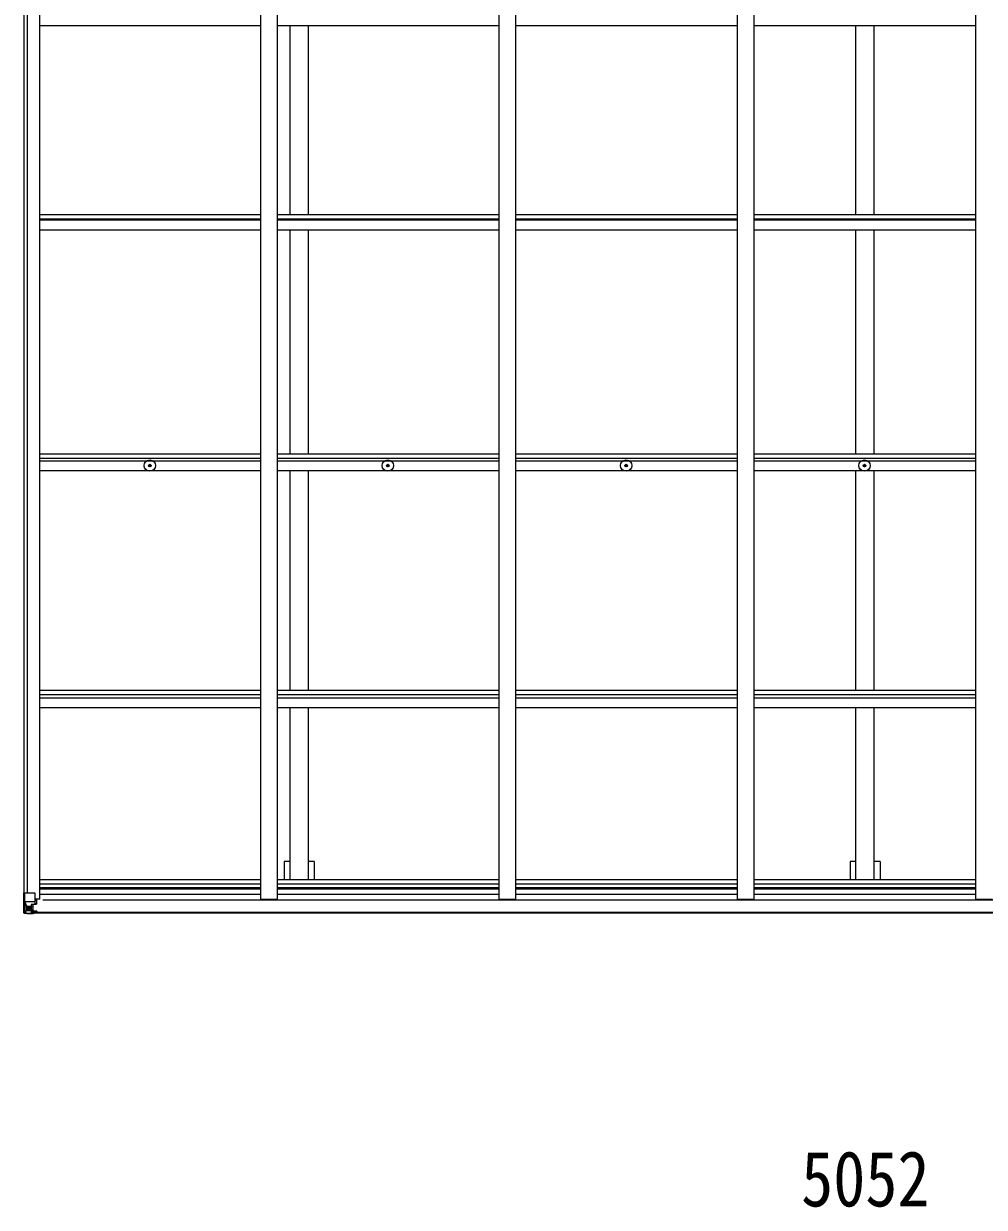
# Model space of a CAD drawing. Units: millimetres at full size, sheet at 1:35; details may follow other scales. Extents: x -9783 to 9892, y -6828 to 6752.
# Drawn here: x 2172 to 5058, y 163 to 3720 of the extents above; entities that cross this region are included whole.
import ezdxf
from ezdxf.enums import TextEntityAlignment as Align

# ---------------------------------------------------------------- set-up
doc = ezdxf.new("R2010")
doc.units = ezdxf.units.MM
doc.header["$LTSCALE"] = 35
for name, color, linetype, lineweight in [('0-1_本体', 4, 'Continuous', 9), ('0-2_部品', 7, 'Continuous', 9), ('0-A_寸法', 6, 'Continuous', 9)]:
    doc.layers.add(name, color=color, linetype=linetype, lineweight=lineweight)
doc.styles.add('ＭＳ ゴシック', font='')
doc.styles.get('ＭＳ ゴシック').set_extended_font_data('MS Gothic')

msp = doc.modelspace()

# ---------------------------------------------------------------- linework, layer by layer
at = {"layer": '0-1_本体'}
for p, q in [((2173.99, 1109), (2173.99, 6376.95)), ((2183.82, 1109), (2183.82, 6376.95)), ((2220.99, 1089.46), (2220.99, 6396.49)), ((2884.99, 1089.46), (2884.99, 6396.49)), ((2934.99, 1089.46), (2934.99, 6396.49)), ((3600.99, 1089.46), (3600.99, 6396.49)), ((3650.99, 1089.46), (3650.99, 6396.49)), ((4316.99, 1089.46), (4316.99, 6396.49)), ((4366.99, 1089.46), (4366.99, 6396.49)), ((5032.99, 1089.46), (5032.99, 6396.49)), ((2220.99, 3714.98), (2884.99, 3714.98)), ((2934.99, 3714.98), (3600.99, 3714.98)), ((2972.49, 3147.45), (2972.49, 3714.98)), ((3027.49, 3147.45), (3027.49, 3714.98)), ((3650.99, 3714.98), (4316.99, 3714.98)), ((4366.99, 3714.98), (5032.99, 3714.98)), ((4672.49, 3147.45), (4672.49, 3714.98)), ((4727.49, 3147.45), (4727.49, 3714.98)), ((2220.99, 3147.45), (2884.99, 3147.45)), ((2220.99, 3134.44), (2884.99, 3134.44)), ((2220.99, 3130.57), (2884.99, 3130.57)), ((2934.99, 3147.45), (3600.99, 3147.45)), ((2934.99, 3134.44), (3600.99, 3134.44)), ((2934.99, 3130.57), (3600.99, 3130.57)), ((3650.99, 3147.45), (4316.99, 3147.45)), ((3650.99, 3134.44), (4316.99, 3134.44)), ((3650.99, 3130.57), (4316.99, 3130.57)), ((4366.99, 3147.45), (5032.99, 3147.45)), ((4366.99, 3134.44), (5032.99, 3134.44)), ((4366.99, 3130.57), (5032.99, 3130.57)), ((2220.99, 3100.69), (2884.99, 3100.69)), ((2934.99, 3100.69), (3600.99, 3100.69)), ((2972.49, 2428.16), (2972.49, 3100.69)), ((3027.49, 2428.16), (3027.49, 3100.69)), ((3650.99, 3100.69), (4316.99, 3100.69)), ((4366.99, 3100.69), (5032.99, 3100.69)), ((4672.49, 2428.16), (4672.49, 3100.69)), ((4727.49, 2428.16), (4727.49, 3100.69)), ((2220.99, 2428.16), (2884.99, 2428.16)), ((2934.99, 2428.16), (3600.99, 2428.16)), ((3650.99, 2428.16), (4316.99, 2428.16)), ((4366.99, 2428.16), (5032.99, 2428.16)), ((2220.97, 2415.24), (2884.99, 2415.24)), ((2220.99, 2406.92), (2884.99, 2406.92)), ((2934.99, 2415.24), (3600.99, 2415.24)), ((2934.99, 2406.92), (3600.99, 2406.92)), ((3650.99, 2415.24), (4316.99, 2415.24)), ((3650.99, 2406.92), (4316.99, 2406.92)), ((4366.99, 2415.24), (5032.99, 2415.24)), ((4366.99, 2406.92), (5032.99, 2406.92)), ((2220.99, 2377.64), (2884.99, 2377.64)), ((2934.99, 2377.64), (3600.99, 2377.64)), ((2972.49, 1717.38), (2972.49, 2377.64)), ((3027.49, 1717.38), (3027.49, 2377.64)), ((3650.99, 2377.64), (4316.99, 2377.64)), ((4366.99, 2377.64), (5032.99, 2377.64)), ((4672.49, 1717.38), (4672.49, 2377.64)), ((4727.49, 1717.38), (4727.49, 2377.64)), ((2220.99, 1717.38), (2884.99, 1717.38)), ((2934.99, 1717.38), (3600.99, 1717.38)), ((3650.99, 1717.38), (4316.99, 1717.38)), ((4366.99, 1717.38), (5032.99, 1717.38)), ((2220.99, 1704.55), (2884.99, 1704.55)), ((2220.99, 1694.39), (2884.99, 1694.39)), ((2934.99, 1704.55), (3600.99, 1704.55)), ((2934.99, 1694.39), (3600.99, 1694.39)), ((3650.99, 1704.55), (4316.99, 1704.55)), ((3650.99, 1694.39), (4316.99, 1694.39)), ((4366.99, 1704.55), (5032.99, 1704.55)), ((4366.99, 1694.39), (5032.99, 1694.39)), ((2220.99, 1665.43), (2884.99, 1665.43)), ((2934.99, 1665.43), (3600.99, 1665.43)), ((2972.49, 1148.33), (2972.49, 1665.43)), ((3027.49, 1148.33), (3027.49, 1665.43)), ((3650.99, 1665.43), (4316.99, 1665.43)), ((4366.99, 1665.43), (5032.99, 1665.43)), ((4672.49, 1148.33), (4672.49, 1665.43)), ((4727.49, 1148.33), (4727.49, 1665.43)), ((3045.19, 1203.16), (3027.49, 1203.16)), ((3045.19, 1203.16), (3045.19, 1148.33)), ((4745.19, 1203.16), (4727.49, 1203.16)), ((4745.19, 1203.16), (4745.19, 1148.33)), ((2220.99, 1148.33), (2884.99, 1148.33)), ((2934.99, 1148.33), (3600.99, 1148.33)), ((3650.99, 1148.33), (4316.99, 1148.33)), ((4366.99, 1148.33), (5032.99, 1148.33)), ((2220.99, 1135.5), (2884.99, 1135.5)), ((2220.99, 1124.16), (2884.99, 1124.16)), ((2220.99, 1120.37), (2884.99, 1120.37)), ((2220.99, 1104.42), (2884.99, 1104.42)), ((2934.99, 1135.5), (3600.99, 1135.5)), ((2934.99, 1124.16), (3600.99, 1124.16)), ((2934.99, 1120.37), (3600.99, 1120.37)), ((2934.99, 1104.42), (3600.99, 1104.42)), ((3650.99, 1135.5), (4316.99, 1135.5)), ((3650.99, 1124.16), (4316.99, 1124.16)), ((3650.99, 1120.37), (4316.99, 1120.37)), ((3650.99, 1104.42), (4316.99, 1104.42)), ((4366.99, 1135.5), (5032.99, 1135.5)), ((4366.99, 1124.16), (5032.99, 1124.16)), ((4366.99, 1120.37), (5032.99, 1120.37)), ((4366.99, 1104.42), (5032.99, 1104.42)), ((2220.99, 1089.46), (2205.99, 1089.46)), ((7171.99, 1086.14), (2229.99, 1086.14)), ((2884.99, 1089.46), (2934.99, 1089.46)), ((3600.99, 1089.46), (3650.99, 1089.46)), ((4316.99, 1089.46), (4366.99, 1089.46)), ((5032.99, 1089.46), (5082.99, 1089.46)), ((2195.49, 1050.66), (7204.49, 1050.66)), ((2195.49, 1048.59), (7204.49, 1048.59))]:
    msp.add_line(p, q, dxfattribs=at)
for points in [[(2972.49, 1203.16), (2954.79, 1203.16), (2954.79, 1148.33)], [(4672.49, 1203.16), (4654.79, 1203.16), (4654.79, 1148.33)]]:
    msp.add_lwpolyline(points, dxfattribs=at)
at = {"layer": '0-2_部品'}
for p, q in [((2548.95, 2392.78), (2550.05, 2392.8)), ((2548.95, 2391.78), (2550.05, 2391.76)), ((2550.05, 2392.8), (2550.57, 2392.9)), ((2550.05, 2391.76), (2550.57, 2391.66)), ((2550.67, 2393.42), (2550.57, 2392.9)), ((2550.67, 2391.14), (2550.57, 2391.66)), ((2550.69, 2394.53), (2550.67, 2393.42)), ((2550.69, 2390.04), (2550.67, 2391.14)), ((2551.69, 2394.53), (2551.71, 2393.42)), ((2551.69, 2390.04), (2551.71, 2391.14)), ((2551.71, 2393.42), (2551.81, 2392.9)), ((2551.71, 2391.14), (2551.81, 2391.66)), ((2552.33, 2392.8), (2551.81, 2392.9)), ((2552.33, 2391.76), (2551.81, 2391.66)), ((2553.44, 2392.78), (2552.33, 2392.8)), ((2553.44, 2391.78), (2552.33, 2391.76)), ((3263.95, 2392.78), (3265.05, 2392.8)), ((3263.95, 2391.78), (3265.05, 2391.76)), ((3265.05, 2392.8), (3265.57, 2392.9)), ((3265.05, 2391.76), (3265.57, 2391.66)), ((3265.67, 2393.42), (3265.57, 2392.9)), ((3265.67, 2391.14), (3265.57, 2391.66)), ((3265.69, 2394.53), (3265.67, 2393.42)), ((3265.69, 2390.04), (3265.67, 2391.14)), ((3266.69, 2394.53), (3266.71, 2393.42)), ((3266.69, 2390.04), (3266.71, 2391.14)), ((3266.71, 2393.42), (3266.81, 2392.9)), ((3266.71, 2391.14), (3266.81, 2391.66)), ((3267.33, 2392.8), (3266.81, 2392.9)), ((3267.33, 2391.76), (3266.81, 2391.66)), ((3268.44, 2392.78), (3267.33, 2392.8)), ((3268.44, 2391.78), (3267.33, 2391.76)), ((3979.95, 2392.78), (3981.05, 2392.8)), ((3979.95, 2391.78), (3981.05, 2391.76)), ((3981.05, 2392.8), (3981.57, 2392.9)), ((3981.05, 2391.76), (3981.57, 2391.66)), ((3981.67, 2393.42), (3981.57, 2392.9)), ((3981.67, 2391.14), (3981.57, 2391.66)), ((3981.69, 2394.53), (3981.67, 2393.42)), ((3981.69, 2390.04), (3981.67, 2391.14)), ((3982.69, 2394.53), (3982.71, 2393.42)), ((3982.69, 2390.04), (3982.71, 2391.14)), ((3982.71, 2393.42), (3982.81, 2392.9)), ((3982.71, 2391.14), (3982.81, 2391.66)), ((3983.33, 2392.8), (3982.81, 2392.9)), ((3983.33, 2391.76), (3982.81, 2391.66)), ((3984.44, 2392.78), (3983.33, 2392.8)), ((3984.44, 2391.78), (3983.33, 2391.76)), ((4695.95, 2392.78), (4697.05, 2392.8)), ((4695.95, 2391.78), (4697.05, 2391.76)), ((4697.05, 2392.8), (4697.57, 2392.9)), ((4697.05, 2391.76), (4697.57, 2391.66)), ((4697.67, 2393.42), (4697.57, 2392.9)), ((4697.67, 2391.14), (4697.57, 2391.66)), ((4697.69, 2394.53), (4697.67, 2393.42)), ((4697.69, 2390.04), (4697.67, 2391.14)), ((4698.69, 2394.53), (4698.71, 2393.42)), ((4698.69, 2390.04), (4698.71, 2391.14)), ((4698.71, 2393.42), (4698.81, 2392.9)), ((4698.71, 2391.14), (4698.81, 2391.66)), ((4699.33, 2392.8), (4698.81, 2392.9)), ((4699.33, 2391.76), (4698.81, 2391.66)), ((4700.44, 2392.78), (4699.33, 2392.8)), ((4700.44, 2391.78), (4699.33, 2391.76)), ((2175.03, 1109), (2205.19, 1109)), ((2175.03, 1109), (2175.03, 1048.41)), ((2206.19, 1108), (2206.19, 1074.9)), ((2175.58, 1082.12), (2182.19, 1082.33)), ((2175.58, 1082.12), (2179.72, 1070.03)), ((2182.19, 1068.8), (2179.86, 1068.77)), ((2179.86, 1068.77), (2179.86, 1055.3)), ((2182.19, 1082.33), (2206.19, 1082.33)), ((2182.19, 1068.8), (2194.19, 1068.8)), ((2182.19, 1068.8), (2182.19, 1068.8)), ((2194.19, 1072.1), (2194.19, 1046)), ((2195.69, 1068.8), (2194.19, 1068.8)), ((2205.36, 1074.64), (2195.02, 1072.99)), ((2195.02, 1072.36), (2205.36, 1074.01)), ((2195.02, 1072.99), (2195.02, 1072.36)), ((2199.69, 1073.1), (2199.69, 1053.13)), ((2205.36, 1074.01), (2205.36, 1074.64)), ((2205.64, 1074.09), (2209.69, 1074.12)), ((2210.69, 1086), (2206.19, 1086)), ((2209.69, 1075.86), (2210.69, 1075.85)), ((2210.69, 1074.13), (2209.69, 1074.12)), ((2210.69, 1089.46), (2210.69, 1074.13)), ((2172.19, 1048.29), (2172.19, 1048.33)), ((2173.13, 1047.33), (2173.13, 1047.29)), ((2173.13, 1047.29), (2173.13, 1047.29)), ((2182.1, 1046.9), (2174.18, 1047.38)), ((2175.04, 1048.35), (2175.03, 1048.41)), ((2179, 1051.79), (2176.27, 1048.12)), ((2179.86, 1055.3), (2182.19, 1055.24)), ((2182.19, 1055.24), (2194.19, 1055.24)), ((2194.19, 1046.11), (2182.19, 1046.9)), ((2187.67, 1062.44), (2187.67, 1063.4)), ((2193.19, 1055.24), (2194.19, 1055.24)), ((2195.69, 1055.24), (2194.19, 1055.24)), ((2195.69, 1051.71), (2194.19, 1051.71)), ((2194.19, 1046.88), (2200.69, 1046.49)), ((2200.69, 1045.6), (2194.19, 1046)), ((2199.69, 1065.2), (2195.69, 1065.2)), ((2199.69, 1057), (2195.69, 1057)), ((2196.19, 1052.07), (2195.69, 1052.07)), ((2200.69, 1047.41), (2195.69, 1047.5)), ((2195.8, 1053.37), (2199.69, 1053.37)), ((2196.19, 1053.16), (2196.19, 1052.99)), ((2196.19, 1052.99), (2196.19, 1052.99)), ((2206.19, 1052.91), (2196.19, 1052.99)), ((2196.19, 1051.04), (2196.19, 1052.99)), ((2204.19, 1051.07), (2196.19, 1051.07)), ((2204.19, 1051.04), (2196.19, 1051.04)), ((2200.69, 1047.41), (2200.69, 1048.6)), ((2200.69, 1047), (2200.69, 1047.41)), ((2200.69, 1047), (2200.69, 1046.49)), ((2200.69, 1046.49), (2200.69, 1045.6)), ((2205.69, 1047.8), (2205.69, 1048.6)), ((2205.99, 1047.8), (2205.69, 1047.8)), ((2205.99, 1047.8), (2209.11, 1048.6)), ((2206.19, 1052.91), (2206.19, 1051.3)), ((2206.19, 1051.3), (2211.19, 1051.3)), ((2211.19, 1050.66), (2211.19, 1051.3)), ((2211.19, 1051.3), (2212.19, 1051.3)), ((2212.19, 1052.98), (2212.19, 1052.87)), ((2212.19, 1051.3), (2212.19, 1052.87)), ((2212.19, 1051.3), (2212.19, 1050.66))]:
    msp.add_line(p, q, dxfattribs=at)
for points in [[(2172.19, 1048.33), (2172.19, 1109), (2175.03, 1109)], [(2200.69, 1047), (2195.69, 1047), (2195.69, 1072.46)], [(2209.69, 1074.12), (2209.69, 1075.86), (2206.19, 1075.87)], [(2173.13, 1047.29), (2182.19, 1046.73), (2194.19, 1046)], [(2185.75, 1061.48), (2184.79, 1061.48), (2184.79, 1060.52), (2185.75, 1060.52)], [(2187.67, 1063.4), (2186.71, 1063.4), (2186.71, 1062.44)], [(2186.71, 1059.56), (2186.71, 1058.6), (2187.67, 1058.6), (2187.67, 1059.56)], [(2188.63, 1060.52), (2189.59, 1060.52), (2189.59, 1061.48), (2188.63, 1061.48)], [(2211.19, 1053.03), (2196.19, 1053.16), (2196.19, 1053.16)], [(2196.19, 1052.07), (2204.19, 1052.07), (2204.19, 1050.66)], [(2206.19, 1052.91), (2206.19, 1052.92), (2212.19, 1052.87)]]:
    msp.add_lwpolyline(points, dxfattribs=at)
for centre, radius in [((2551.19, 2392.28), 17), ((2551.19, 2392.28), 4), ((3266.19, 2392.28), 17), ((3266.19, 2392.28), 4), ((3982.19, 2392.28), 17), ((3982.19, 2392.28), 4), ((4698.19, 2392.28), 17), ((4698.19, 2392.28), 4), ((2187.19, 1061), 5.3)]:
    msp.add_circle(centre, radius, dxfattribs=at)
for centre, radius, start, end in [((2551.19, 2392.28), 2.3, 167.44414, 192.55586), ((2551.19, 2392.28), 2.3, 77.44414, 102.55586), ((2551.19, 2392.28), 2.3, 257.44414, 282.55586), ((2551.19, 2392.28), 2.3, 347.44414, 12.55586), ((3266.19, 2392.28), 2.3, 167.44414, 192.55586), ((3266.19, 2392.28), 2.3, 77.44414, 102.55586), ((3266.19, 2392.28), 2.3, 257.44414, 282.55586), ((3266.19, 2392.28), 2.3, 347.44414, 12.55586), ((3982.19, 2392.28), 2.3, 167.44414, 192.55586), ((3982.19, 2392.28), 2.3, 77.44414, 102.55586), ((3982.19, 2392.28), 2.3, 257.44414, 282.55586), ((3982.19, 2392.28), 2.3, 347.44414, 12.55586), ((4698.19, 2392.28), 2.3, 167.44414, 192.55586), ((4698.19, 2392.28), 2.3, 77.44414, 102.55586), ((4698.19, 2392.28), 2.3, 257.44414, 282.55586), ((4698.19, 2392.28), 2.3, 347.44414, 12.55586), ((2205.19, 1108), 1, 0, 90), ((2195.13, 1072.06), 0.937, 96.73234, 177.67791), ((2195.13, 1071.42), 0.937, 96.73234, 177.67791), ((2205.25, 1075.57), 0.937, 276.73234, 357.67791), ((2205.25, 1074.94), 0.937, 276.73234, 357.67791), ((2173.19, 1048.33), 0.999, 180.04917, 266.5576), ((2173.19, 1048.29), 0.999, 180.04917, 266.5576), ((2173.19, 1048.29), 1, 179.99921, 266.49983), ((2174.34, 1034.68), 12.7, 84.89689, 90.75534), ((2176.32, 1048.29), 1.28, 177.54105, 228.82169), ((2185.75, 1062.44), 0.96, 270, 0), ((2185.75, 1059.56), 0.96, 0, 90), ((2188.63, 1062.44), 0.96, 180, 270), ((2188.63, 1059.56), 0.96, 90, 180), ((2196.2, 1053.67), 0.513, 178.95293, 268.11972), ((2196.19, 1053.5), 0.5, 179.95536, 269.47105), ((2196.19, 1050.57), 0.5, 89.99891, 179.99891), ((2196.19, 1050.54), 0.5, 90.00309, 180.00198), ((2211.33, 1045.34), 7.69, 83.56574, 91.03001)]:
    msp.add_arc(centre, radius, start, end, dxfattribs=at)
for centre, major_axis, ratio, start_param, end_param in [((2176.3, 1079.77), (0.85, -2.32), 0.403757, 3.0087805, 3.9744392), ((2178.45, 1068.75), (0, -3), 0.468246, 1.5772882, 2.0127935), ((2175.13, 1047.21), (2, -0.12), 0.060933, 2.0712557, 3.1453404), ((2374.13, 1034.98), (201, -12.36), 0.060933, 3.1453404, 3.145839), ((2175.32, 1050.31), (-0.02, -3), 0.466854, 0.125683, 0.7596956), ((2176.99, 1055.38), (0.03, -5), 0.573921, 0.7672717, 1.551125), ((2100.44, 1055.24), (81.75, 0), 0.061163, 6.2824128, 6.2831853)]:
    msp.add_ellipse(centre, major_axis=major_axis, ratio=ratio, start_param=start_param, end_param=end_param, dxfattribs=at)

# ---------------------------------------------------------------- texts
at = {"layer": '0-A_寸法', "color": 7, "style": 'ＭＳ ゴシック', "width": 0.85}
msp.add_text('5052', height=166.8, dxfattribs=at).set_placement((4507.69, 116.14), align=Align.BOTTOM_LEFT)

doc.saveas('drawing.dxf')
